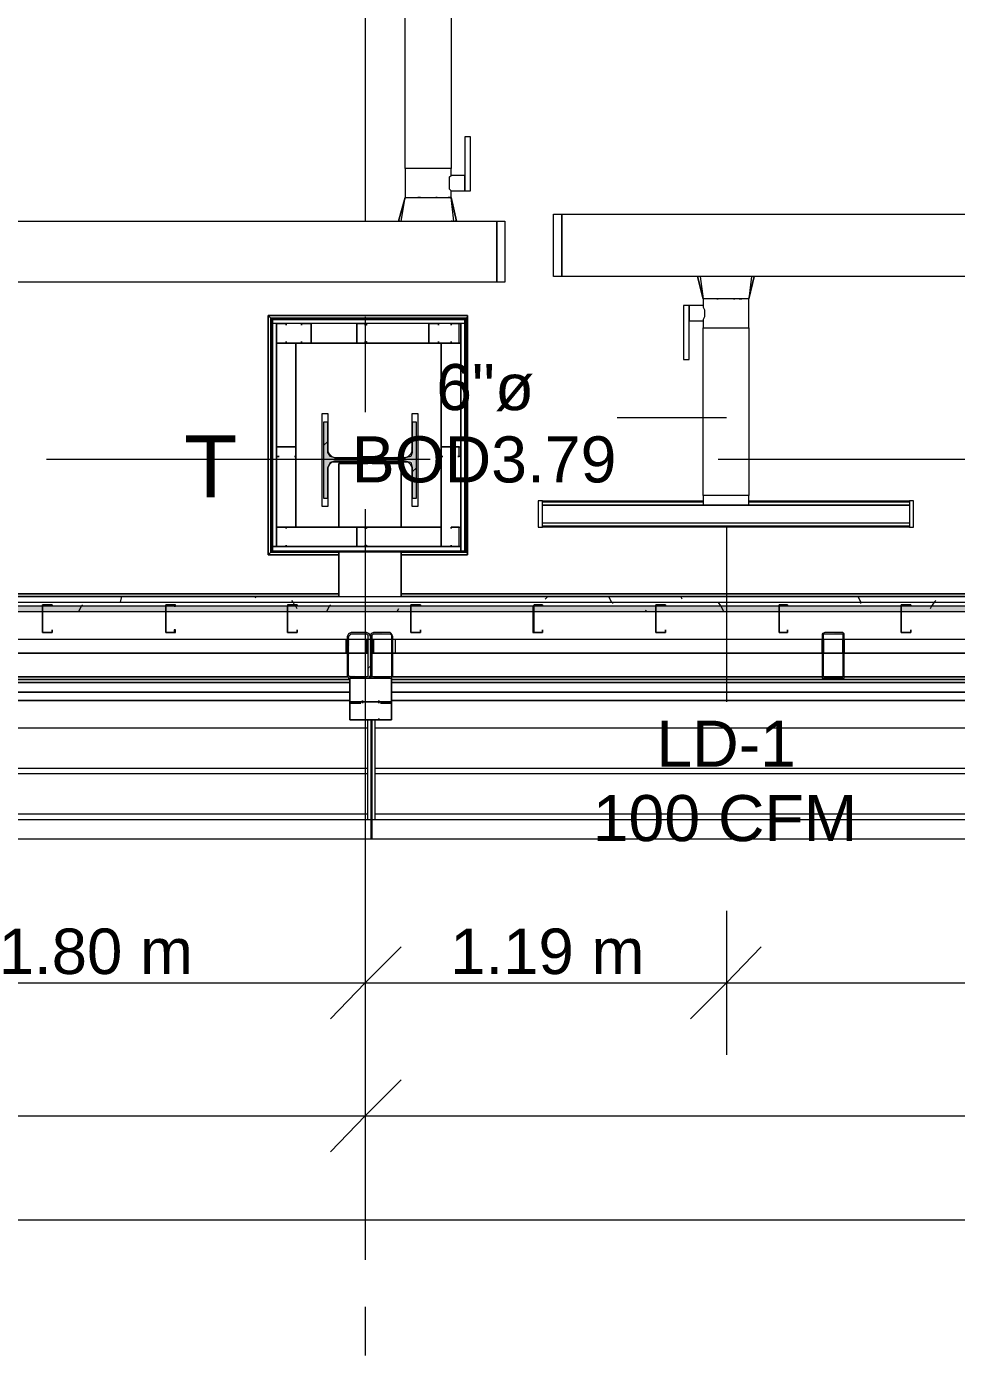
# Model space of a CAD drawing. Header units: metres. Extents: x 39 to 278, y -7 to 151.
# Drawn here: x 84.933 to 88.01, y 8.551 to 12.949 of the extents above; entities that cross this region are included whole.
import ezdxf

# ---------------------------------------------------------------- set-up
doc = ezdxf.new("R2010")
doc.units = ezdxf.units.M
doc.layers.add('HVAC - Ductos', color=5, linetype='Continuous', lineweight=50)
doc.layers.add('PDF_Geometry', color=7, linetype='Continuous', true_color=0xaaaaaa)
doc.layers.add('PDF_Solid Fills', color=7, linetype='Continuous', true_color=0xffffff)
doc.layers.add('PDF_Text', color=7, linetype='Continuous')
doc.styles.add('PDF Helvetica', font='')
doc.styles.get('PDF Helvetica').set_extended_font_data('Helvetica')

msp = doc.modelspace()

# ---------------------------------------------------------------- hatches: boundary and pattern name
at = {"layer": 'PDF_Solid Fills', "lineweight": 0, "transparency": 33554559}
for points in [[(86.2091, 11.6405), (86.2045, 11.5305), (86.1862, 11.526), (85.9525, 11.5214), (85.9525, 11.526), (85.9387, 11.526), (85.9387, 11.5351), (85.9341, 11.5397), (85.9295, 11.5397), (85.9295, 11.6405), (85.9158, 11.6405), (85.9158, 11.3885), (85.9295, 11.3885), (85.9295, 11.4939), (85.9387, 11.5122), (86.2045, 11.5122), (86.2091, 11.5077), (86.2091, 11.3885), (86.2229, 11.3885), (86.2229, 11.6405)], [(85.9983, 10.8018), (85.9983, 10.7926), (85.9989, 10.7926), (86.0671, 10.7972), (86.0716, 10.9386), (86.0716, 10.9393), (86.0671, 10.9439), (85.9983, 10.9439), (85.9937, 10.9347), (85.9937, 10.8018), (85.9983, 10.8064), (86.0029, 10.9393), (86.0625, 10.9393), (86.0625, 10.7972), (86.0029, 10.8018)]]:
    msp.add_hatch(color=256, dxfattribs=at).paths.add_polyline_path(points)
h = msp.add_hatch(color=256, dxfattribs=at)
h.paths.add_polyline_path([(46.8196, 11.0127), (46.8196, 11.031), (45.1878, 11.031), (45.1878, 11.0127)])
h.paths.add_polyline_path([(104.0706, 11.0127), (106.0827, 11.0127), (106.0827, 11.031), (104.0706, 11.031)])
h.paths.add_polyline_path([(104.0659, 11.0127), (104.0659, 11.031), (101.2289, 11.031), (101.2289, 11.0127)])
h.paths.add_polyline_path([(101.2243, 11.0127), (101.2243, 11.031), (99.1984, 11.031), (99.1984, 11.0127)])
h.paths.add_polyline_path([(99.1938, 11.0127), (99.1938, 11.031), (96.3568, 11.031), (96.3568, 11.0127)])
h.paths.add_polyline_path([(96.3522, 11.0127), (96.3522, 11.031), (94.3263, 11.031), (94.3263, 11.0127)])
h.paths.add_polyline_path([(94.3217, 11.0127), (94.3217, 11.031), (93.5151, 11.031), (93.5151, 11.0127)])
h.paths.add_polyline_path([(93.5105, 11.0127), (93.5105, 11.031), (91.4846, 11.031), (91.4846, 11.0127)])
h.paths.add_polyline_path([(91.4801, 11.0127), (91.4801, 11.031), (89.4542, 11.031), (89.4542, 11.0127)])
h.paths.add_polyline_path([(89.4496, 11.0127), (89.4496, 11.031), (88.6429, 11.031), (88.6429, 11.0127)])
h.paths.add_polyline_path([(88.6383, 11.0127), (88.6383, 11.031), (86.6125, 11.031), (86.6125, 11.0127)])
h.paths.add_polyline_path([(86.6079, 11.0127), (86.6079, 11.031), (84.582, 11.031), (84.582, 11.0127)])
h.paths.add_polyline_path([(84.5774, 11.0127), (84.5774, 11.031), (83.7708, 11.031), (83.7708, 11.0127)])
h.paths.add_polyline_path([(83.7662, 11.0127), (83.7662, 11.031), (81.7404, 11.031), (81.7404, 11.0127)])
h.paths.add_polyline_path([(81.7358, 11.0127), (81.7358, 11.031), (78.8986, 11.031), (78.8986, 11.0127)])
h.paths.add_polyline_path([(78.894, 11.0127), (78.894, 11.031), (76.8682, 11.031), (76.8682, 11.0127)])
h.paths.add_polyline_path([(76.8636, 11.0127), (76.8636, 11.031), (74.0265, 11.031), (74.0265, 11.0127)])
h.paths.add_polyline_path([(74.0219, 11.0127), (74.0219, 11.031), (71.9961, 11.031), (71.9961, 11.0127)])
h.paths.add_polyline_path([(71.9915, 11.0127), (71.9915, 11.031), (71.1848, 11.031), (71.1848, 11.0127)])
h.paths.add_polyline_path([(71.1802, 11.0127), (71.1802, 11.031), (69.1543, 11.031), (69.1543, 11.0127)])
h.paths.add_polyline_path([(69.1497, 11.0127), (69.1497, 11.031), (67.1239, 11.031), (67.1239, 11.0127)])
h.paths.add_polyline_path([(67.1193, 11.0127), (67.1193, 11.031), (66.3127, 11.031), (66.3127, 11.0127)])
h.paths.add_polyline_path([(66.3081, 11.0127), (66.3081, 11.031), (64.2822, 11.031), (64.2822, 11.0127)])
h.paths.add_polyline_path([(64.2776, 11.0127), (64.2776, 11.031), (62.2518, 11.031), (62.2518, 11.0127)])
h.paths.add_polyline_path([(62.2472, 11.0127), (62.2472, 11.031), (61.4405, 11.031), (61.4405, 11.0127)])
h.paths.add_polyline_path([(61.436, 11.0127), (61.436, 11.031), (59.4101, 11.031), (59.4101, 11.0127)])
h.paths.add_polyline_path([(59.4055, 11.0127), (59.4055, 11.031), (56.5684, 11.031), (56.5684, 11.0127)])
h.paths.add_polyline_path([(56.5638, 11.0127), (56.5638, 11.031), (54.5379, 11.031), (54.5379, 11.0127)])
h.paths.add_polyline_path([(54.5333, 11.0127), (54.5333, 11.031), (51.6963, 11.031), (51.6963, 11.0127)])
h.paths.add_polyline_path([(51.6917, 11.0127), (51.6917, 11.031), (49.6658, 11.031), (49.6658, 11.0127)])
h.paths.add_polyline_path([(49.6612, 11.0127), (49.6612, 11.031), (48.8546, 11.031), (48.8546, 11.0127)])
h.paths.add_polyline_path([(48.85, 11.0127), (48.85, 11.031), (46.8241, 11.031), (46.8241, 11.0127)])
h = msp.add_hatch(color=256, dxfattribs=at)
h.paths.add_polyline_path([(86.145, 10.9393), (86.1404, 10.9393), (86.1404, 10.7972), (86.145, 10.9387)])
h.paths.add_polyline_path([(86.0762, 10.9393), (86.1404, 10.9439), (86.0716, 10.9439), (86.0716, 10.7926), (86.0722, 10.7926), (86.1404, 10.7972), (86.0762, 10.7972)])
h = msp.add_hatch(color=256, dxfattribs=at)
h.paths.add_polyline_path([(87.5704, 10.9393), (87.5704, 10.9439), (87.5658, 10.9439)])
h.paths.add_polyline_path([(87.5704, 10.9347), (87.5658, 10.9347), (87.5658, 10.7926), (87.6391, 10.7926), (87.6391, 10.9347), (87.6346, 10.9347), (87.6346, 10.7972), (87.5704, 10.7972)])
h.paths.add_polyline_path([(87.6391, 10.9393), (87.6391, 10.9439), (87.5749, 10.9439)])

# ---------------------------------------------------------------- linework, layer by layer
at = {"layer": 'HVAC - Ductos', "lineweight": 0}
for points in [[(86.3375, 13.7947), (86.3375, 12.4793), (86.3329, 12.4793), (86.3283, 12.4793), (86.3145, 12.4793), (86.2962, 12.4793), (86.2779, 12.4793), (86.2596, 12.4793), (86.2412, 12.4793), (86.2229, 12.4793), (86.2045, 12.4793), (86.1953, 12.4793), (86.1862, 12.4793), (86.1862, 13.7947)], [(86.1725, 12.3051), (86.1862, 12.3831), (86.1908, 12.3831), (86.1953, 12.3831), (86.2045, 12.3831), (86.2229, 12.3831), (86.2412, 12.3831), (86.2596, 12.3831), (86.2779, 12.3831), (86.2962, 12.3831), (86.3145, 12.3831), (86.3283, 12.3831), (86.3329, 12.3831), (86.3375, 12.3831), (86.3375, 12.406), (86.3833, 12.406), (86.4016, 12.406), (86.4016, 12.5847), (86.3833, 12.5847), (86.3833, 12.406), (86.3833, 12.4106), (86.3833, 12.4151), (86.3833, 12.4197), (86.3833, 12.4243), (86.3833, 12.4335), (86.3833, 12.4381), (86.3833, 12.4426), (86.3833, 12.4518), (86.3833, 12.4564), (86.3375, 12.4564), (86.3375, 12.4793), (86.3329, 12.4793), (86.3283, 12.4793), (86.3145, 12.4793), (86.2962, 12.4793), (86.2779, 12.4793), (86.2596, 12.4793), (86.2412, 12.4793), (86.2229, 12.4793), (86.2045, 12.4793), (86.1953, 12.4793), (86.1862, 12.4793), (86.1862, 12.3831), (86.1908, 12.3831)], [(86.3375, 12.406), (86.3329, 12.4106), (86.3329, 12.4197), (86.3329, 12.4289), (86.3329, 12.4381), (86.3329, 12.4426), (86.3329, 12.4518), (86.3375, 12.4564)], [(86.1633, 12.3051), (86.1862, 12.3831), (86.1633, 12.3051)], [(86.2045, 12.3831), (86.2091, 12.3831)], [(86.2596, 12.3831), (86.2641, 12.3831)], [(86.2779, 12.3051), (86.2825, 12.3051), (86.2962, 12.3051), (86.3054, 12.3051), (86.31, 12.3051), (86.3145, 12.3051), (86.3329, 12.3051), (86.3466, 12.3051), (86.3375, 12.3831), (86.3329, 12.3831), (86.3283, 12.3831)], [(86.31, 12.3831), (86.3145, 12.3831)], [(86.1679, 12.3051), (86.1633, 12.3051), (86.1679, 12.3051), (86.1725, 12.3051), (86.1771, 12.3051), (86.1862, 12.3051)], [(86.1908, 12.3051), (86.2045, 12.3051), (86.2091, 12.3051)], [(86.2137, 12.3051), (86.2183, 12.3051), (86.2275, 12.3051), (86.2412, 12.3051), (86.2458, 12.3051), (86.2504, 12.3051), (86.2733, 12.3051)], [(86.3421, 12.3051), (86.3375, 12.3051)], [(87.3321, 12.1219), (87.3229, 12.0485), (87.3183, 12.0485), (87.3137, 12.0485), (87.2999, 12.0485), (87.2862, 12.0485), (87.2679, 12.0485), (87.2496, 12.0485), (87.2267, 12.0485), (87.2083, 12.0485), (87.1945, 12.0485), (87.1808, 12.0485), (87.1762, 12.0485), (87.1717, 12.0485), (87.1717, 12.0256), (87.1258, 12.0256), (87.1075, 12.0256), (87.1075, 11.8469), (87.1258, 11.8469), (87.1258, 12.0256), (87.1258, 12.021), (87.1258, 12.0164), (87.1258, 12.0118), (87.1258, 12.0073), (87.1258, 11.9981), (87.1258, 11.9935), (87.1258, 11.9889), (87.1258, 11.9797), (87.1258, 11.9751), (87.1717, 11.9751), (87.1717, 11.9523), (87.1808, 11.9523), (87.1945, 11.9523), (87.2083, 11.9523), (87.2267, 11.9523), (87.2496, 11.9523), (87.2679, 11.9523), (87.2862, 11.9523), (87.2999, 11.9523), (87.3137, 11.9523), (87.3229, 11.9523), (87.3229, 11.3977), (87.3183, 11.3977), (87.3137, 11.3977), (87.2999, 11.3977), (87.2862, 11.3977), (87.2679, 11.3977), (87.2496, 11.3977), (87.2267, 11.3977), (87.2083, 11.3977), (87.1945, 11.3977), (87.1808, 11.3977), (87.1762, 11.3977), (87.1717, 11.3977), (87.1717, 11.3655), (87.1762, 11.3655), (87.1808, 11.3655), (87.1945, 11.3655), (87.2083, 11.3655), (87.2267, 11.3655), (87.2496, 11.3655), (87.2679, 11.3655), (87.2862, 11.3655), (87.2999, 11.3655), (87.3137, 11.3655), (87.3183, 11.3655), (87.3229, 11.3655), (87.3229, 11.3977), (87.3137, 11.3977), (87.2999, 11.3977), (87.2862, 11.3977), (87.2679, 11.3977), (87.2496, 11.3977), (87.2267, 11.3977), (87.2083, 11.3977), (87.1945, 11.3977), (87.1808, 11.3977), (87.1717, 11.3977), (87.1717, 11.9523), (87.1808, 11.9523), (87.1945, 11.9523), (87.2083, 11.9523), (87.2267, 11.9523), (87.2496, 11.9523), (87.2679, 11.9523), (87.2862, 11.9523), (87.2999, 11.9523), (87.3137, 11.9523), (87.3229, 11.9523), (87.3229, 12.0485)], [(87.1717, 12.1219), (87.1625, 12.1219), (87.1579, 12.1219), (87.1533, 12.1219), (87.1717, 12.0485), (87.1533, 12.1219)], [(87.1533, 12.1219), (87.1533, 12.1219)], [(87.1625, 12.1219), (87.1717, 12.0485)], [(87.1945, 12.1219), (87.1762, 12.1219)], [(87.3183, 12.1219), (87.2999, 12.1219), (87.2954, 12.1219), (87.2908, 12.1219), (87.2817, 12.1219), (87.2679, 12.1219), (87.2633, 12.1219), (87.2587, 12.1219), (87.2358, 12.1219), (87.2312, 12.1219), (87.2267, 12.1219), (87.2129, 12.1219), (87.2037, 12.1219), (87.1991, 12.1219)], [(87.3412, 12.1219), (87.3367, 12.1219), (87.3321, 12.1219), (87.3229, 12.1219)], [(87.3412, 12.1219), (87.3229, 12.0485), (87.3412, 12.1219)], [(87.3412, 12.1219), (87.3412, 12.1219)], [(87.1717, 12.0256), (87.1717, 12.021), (87.1762, 12.0118), (87.1762, 12.0027), (87.1762, 11.9935), (87.1762, 11.9889), (87.1717, 11.9797), (87.1717, 11.9751)], [(87.1762, 12.0485), (87.1762, 12.0485)], [(87.1762, 12.0485), (87.1762, 12.0485)], [(87.2496, 11.6543), (86.8875, 11.6543)], [(87.3229, 11.3977), (87.3229, 11.3977)], [(86.6399, 11.3472), (86.6399, 11.3564), (86.6399, 11.3747), (86.6399, 11.3793), (87.1717, 11.3793)], [(87.1717, 11.3747), (86.6399, 11.3747)], [(86.6399, 11.3518), (86.6399, 11.3564), (86.6399, 11.361)], [(87.3229, 11.3793), (87.8545, 11.3793), (87.8545, 11.3747), (87.8545, 11.3564), (87.8545, 11.3472)], [(87.8545, 11.3747), (87.3229, 11.3747)], [(87.8545, 11.361), (87.8545, 11.3564), (87.8545, 11.3518)], [(87.8545, 11.3243), (87.8545, 11.3151), (87.8545, 11.2968), (87.8545, 11.2923), (86.6399, 11.2923), (86.6399, 11.2968), (86.6399, 11.3151), (86.6399, 11.3243)], [(86.6399, 11.3105), (86.6399, 11.3151), (86.6399, 11.3197)], [(87.8545, 11.3197), (87.8545, 11.3151), (87.8545, 11.3105)], [(86.6399, 11.2968), (87.8545, 11.2968)], [(87.2496, 11.2923), (87.2496, 10.7147)]]:
    msp.add_lwpolyline(points, dxfattribs=at)
for points in [[(86.2366, 12.3831), (86.2321, 12.3831), (86.2275, 12.3831), (86.2321, 12.3831)], [(86.2916, 12.3831), (86.2871, 12.3831)], [(86.3512, 12.3051), (86.3558, 12.3051), (86.3375, 12.3831), (86.3558, 12.3051)], [(86.6766, 12.1219), (86.6766, 12.3281), (86.7042, 12.3281), (86.7042, 12.1219)], [(88.7483, 12.1219), (86.7042, 12.1219), (86.7042, 12.3281), (88.7483, 12.3281)], [(86.4887, 12.1035), (82.8174, 12.1035), (82.8174, 12.3051), (86.4887, 12.3051)], [(86.5162, 12.3051), (86.5162, 12.1035), (86.4887, 12.1035), (86.4887, 12.3051)], [(87.2175, 12.0485), (87.2221, 12.0485)], [(87.2725, 12.0485), (87.2771, 12.0485)], [(87.2908, 12.0485), (87.2999, 12.0485)], [(86.6262, 11.2923), (86.6399, 11.2923), (86.6399, 11.3793), (86.6262, 11.3793)], [(86.6399, 11.3655), (87.8545, 11.3655), (86.6399, 11.3655), (87.8545, 11.3655), (87.8545, 11.306), (86.6399, 11.306)], [(87.8683, 11.2923), (87.8683, 11.3793), (87.8545, 11.3793), (87.8545, 11.2923)]]:
    msp.add_lwpolyline(points, close=True, dxfattribs=at)
at = {"layer": 'HVAC - Ductos', "color": 252, "lineweight": 0, "true_color": 0x939598}
for points in [[(86.0533, 10.0227), (86.0533, 9.7843), (86.0533, 9.5459)], [(87.2496, 10.0227), (87.2496, 9.7843), (87.2496, 9.5459)], [(86.1725, 9.9035), (86.0533, 9.7843), (85.9387, 9.6651)], [(87.3641, 9.9035), (87.2496, 9.7843), (87.1304, 9.6651)], [(46.0312, 9.7843), (47.4933, 9.7843), (49.7804, 9.7843), (51.9025, 9.7843), (54.3042, 9.7843), (55.4684, 9.7843), (56.6875, 9.7843), (58.6217, 9.7843), (61.1747, 9.7843), (63.3747, 9.7843), (64.6672, 9.7843), (66.1614, 9.7843), (68.1689, 9.7843), (70.4377, 9.7843), (72.5553, 9.7843), (75.3557, 9.7843), (77.8216, 9.7843), (80.3058, 9.7843), (82.3866, 9.7843), (84.2612, 9.7843), (86.0533, 9.7843), (87.2496, 9.7843), (89.5413, 9.7843)], [(86.0533, 9.5826), (86.0533, 9.3443), (86.0533, 9.1059)], [(86.1725, 9.4635), (86.0533, 9.3443), (85.9387, 9.2251)], [(46.0312, 9.3443), (55.4684, 9.3443), (64.6672, 9.3443), (73.8707, 9.3443), (86.0533, 9.3443), (95.2704, 9.3443), (104.7077, 9.3443)], [(46.0312, 9.0005), (104.7077, 9.0005)]]:
    msp.add_lwpolyline(points, dxfattribs=at)
at = {"layer": 'PDF_Geometry', "lineweight": 0}
for points in [[(86.0533, 13.5747), (86.0533, 12.3051)], [(85.7462, 11.9797), (85.7462, 11.2143), (85.7462, 11.9797)], [(85.7462, 11.9797), (85.7462, 11.9797)], [(86.3833, 11.9797), (85.7462, 11.9797), (86.3833, 11.9797)], [(86.0533, 11.9889), (86.0533, 11.6727)], [(86.3925, 11.2005), (86.3925, 11.2051), (86.3879, 11.2097), (86.3833, 11.2097), (86.3833, 11.9797)], [(86.3925, 11.2005), (86.3925, 11.2051), (86.3879, 11.2097), (86.3833, 11.2097), (86.3833, 11.9797)], [(86.3833, 11.9797), (86.3833, 11.9797)], [(86.3833, 11.2097), (86.3833, 11.9797), (86.3833, 11.2097)], [(86.3925, 11.2005), (86.3925, 11.9935)], [(86.3925, 11.2005), (86.3925, 11.9935)], [(85.7921, 11.9614), (85.7921, 11.9614)], [(85.8425, 11.9614), (85.8425, 11.9614)], [(86.2962, 11.9614), (86.2962, 11.9614)], [(86.3375, 11.9614), (86.3375, 11.9614)], [(85.7921, 11.9064), (85.7921, 11.9064)], [(85.8425, 11.9064), (85.8425, 11.9064)], [(86.0258, 11.9018), (86.0258, 11.9018)], [(86.0258, 11.9018), (86.0258, 11.9018)], [(86.2641, 11.9018), (86.2641, 11.9018)], [(86.2641, 11.9018), (86.2641, 11.9018)], [(86.2962, 11.9064), (86.2962, 11.9064)], [(86.3375, 11.9064), (86.3375, 11.9064)], [(86.3649, 11.9018), (86.3649, 11.9018)], [(85.9158, 11.5627), (85.9295, 11.5764)], [(85.7691, 11.526), (85.7691, 11.526)], [(85.8195, 11.526), (85.8195, 11.526)], [(85.8241, 11.5581), (85.8241, 11.5581)], [(85.8241, 11.5581), (85.8241, 11.5581)], [(86.3054, 11.5581), (86.3054, 11.5581)], [(86.3054, 11.5581), (86.3054, 11.5581)], [(86.31, 11.526), (86.31, 11.526)], [(86.3604, 11.526), (86.3604, 11.526)], [(86.3649, 11.5581), (86.3649, 11.5581)], [(86.2687, 11.5168), (84.9991, 11.5168)], [(86.0899, 11.5031), (86.0854, 11.5031), (86.0808, 11.5031), (86.0762, 11.5031), (86.0808, 11.5031), (86.0854, 11.5031), (86.0899, 11.5031), (86.1725, 11.5031), (85.9662, 11.5031), (86.0487, 11.5031), (86.0533, 11.5031), (86.0579, 11.5031), (86.0625, 11.5031), (86.0579, 11.5031), (86.0533, 11.5031), (86.0487, 11.5031)], [(86.1725, 11.2923), (86.1725, 11.5031), (86.1725, 11.2923)], [(86.2091, 11.4755), (86.2229, 11.4893)], [(88.4917, 11.5168), (87.2221, 11.5168)], [(86.0533, 11.3518), (86.0533, 10.4581)], [(85.7921, 11.2877), (85.7921, 11.2877)], [(86.0258, 11.2923), (86.0258, 11.2923)], [(86.0258, 11.2923), (86.0258, 11.2923)], [(86.3375, 11.2877), (86.3375, 11.2877)], [(86.3649, 11.2923), (86.3649, 11.2923)], [(85.7462, 11.2143), (85.7462, 11.2143)], [(85.7921, 11.2327), (85.7921, 11.2327)], [(86.3375, 11.2327), (86.3375, 11.2327)], [(85.7416, 11.2097), (85.9662, 11.2097)], [(85.7416, 11.2097), (85.9662, 11.2097)], [(85.7416, 11.2097), (85.9662, 11.2097)], [(85.7416, 11.2097), (85.9662, 11.2097)], [(45.1878, 11.0631), (106.0827, 11.0631)], [(45.1878, 11.0447), (106.0827, 11.0447)], [(73.9715, 11.0631), (85.9662, 11.0631)], [(85.9662, 11.0631), (73.9715, 11.0631)], [(73.9715, 11.0631), (85.9662, 11.0631)], [(73.9715, 11.0631), (85.9662, 11.0631)], [(73.9715, 11.0631), (85.9662, 11.0631)], [(85.9662, 11.0631), (73.9715, 11.0631)], [(73.9715, 11.0631), (85.9662, 11.0631)], [(85.9662, 11.0631), (73.9715, 11.0631)], [(86.1725, 11.0631), (95.1696, 11.0631)], [(95.1696, 11.0631), (86.1725, 11.0631)], [(86.1725, 11.0631), (95.1696, 11.0631)], [(86.1725, 11.0631), (95.1696, 11.0631)], [(86.1725, 11.0631), (95.1696, 11.0631)], [(95.1696, 11.0631), (86.1725, 11.0631)], [(86.1725, 11.0631), (95.1696, 11.0631)], [(95.1696, 11.0631), (86.1725, 11.0631)], [(86.6079, 11.031), (86.2045, 11.031), (85.7966, 11.031), (85.3933, 11.031), (84.9854, 11.031), (84.582, 11.031), (84.1741, 11.031), (83.7708, 11.031)], [(86.6079, 11.0127), (86.2045, 11.0127), (85.7966, 11.0127), (85.3933, 11.0127), (84.9854, 11.0127), (84.582, 11.0127), (84.1741, 11.0127), (83.7708, 11.0127)], [(88.6383, 11.031), (88.235, 11.031), (87.8271, 11.031), (87.4237, 11.031), (87.0158, 11.031), (86.6125, 11.031)], [(88.6383, 11.0127), (88.235, 11.0127), (87.8271, 11.0127), (87.4237, 11.0127), (87.0158, 11.0127), (86.6125, 11.0127)], [(106.0827, 10.921), (45.1878, 10.921)], [(85.9891, 10.921), (85.9891, 10.8751)], [(85.9937, 10.921), (85.9937, 10.8751)], [(86.0579, 10.8751), (86.0579, 10.921)], [(86.0625, 10.8751), (86.0625, 10.921)], [(86.0762, 10.921), (86.0762, 10.8751)], [(86.0808, 10.921), (86.0808, 10.8751)], [(86.1404, 10.9027), (86.145, 10.9073)], [(86.145, 10.8751), (86.145, 10.921)], [(86.1542, 10.8751), (86.1542, 10.921)], [(87.5658, 10.8751), (87.5658, 10.921)], [(87.5704, 10.921), (87.5704, 10.8751)], [(87.6346, 10.8751), (87.6346, 10.921)], [(87.6391, 10.921), (87.6391, 10.8751)], [(87.6346, 10.8889), (87.6391, 10.8935)], [(86.0625, 10.8247), (86.0716, 10.8339), (86.0762, 10.8385)], [(87.5658, 10.8201), (87.5704, 10.8247)], [(86.0625, 10.6551), (86.0579, 10.6551), (86.0671, 10.6551), (86.0579, 10.6551), (86.0625, 10.6551), (86.0441, 10.6551), (86.0395, 10.6551), (86.0441, 10.6551), (86.0991, 10.6551), (86.1037, 10.6551), (86.0991, 10.6551), (86.0991, 10.6597), (86.0991, 10.6551), (86.1037, 10.6551), (86.0991, 10.6551), (86.0441, 10.6551), (86.0395, 10.6551), (86.0441, 10.6551), (86.0029, 10.6551), (86.0029, 10.6597), (86.0029, 10.7101), (86.0029, 10.7147), (86.0029, 10.7193), (86.0029, 10.7881), (86.0029, 10.7926), (86.0029, 10.7881), (86.0029, 10.7193), (86.0029, 10.7147), (86.0029, 10.7101), (86.0029, 10.6597), (86.0029, 10.6551), (86.0441, 10.6551), (86.0991, 10.6551), (86.0899, 10.6551), (86.0991, 10.6551), (86.0854, 10.6551), (86.0762, 10.6551), (86.0716, 10.6551)], [(86.0258, 10.7926), (86.035, 10.7972)], [(86.0625, 10.7926), (86.0762, 10.7926), (86.0625, 10.7926)], [(86.0625, 10.7926), (86.0762, 10.7926), (86.0625, 10.7926)], [(86.0029, 10.7147), (86.0029, 10.7147)], [(86.0029, 10.7147), (86.0029, 10.7147)], [(86.0029, 10.7101), (86.0029, 10.7101)], [(86.0029, 10.7101), (86.0029, 10.7101)], [(86.0441, 10.7101), (86.0441, 10.7147), (86.0441, 10.7193)], [(86.0441, 10.7101), (86.0441, 10.7147), (86.0441, 10.7193)], [(86.0441, 10.7193), (86.0441, 10.7147), (86.0441, 10.7101)], [(86.0441, 10.7193), (86.0441, 10.7147), (86.0441, 10.7101)], [(86.0991, 10.7101), (86.0991, 10.7147), (86.0991, 10.7193)], [(86.0991, 10.7101), (86.0991, 10.7147), (86.0991, 10.7193)], [(86.0991, 10.7101), (86.0991, 10.7147), (86.0991, 10.7193)], [(86.0991, 10.7101), (86.0991, 10.7147), (86.0991, 10.7193)], [(86.1404, 10.7147), (86.1404, 10.7147)], [(86.1404, 10.7147), (86.1404, 10.7147)], [(86.1404, 10.7101), (86.1404, 10.7101)], [(86.1404, 10.7101), (86.1404, 10.7101)], [(87.5658, 10.7193), (87.6391, 10.7193)], [(83.0237, 10.3251), (83.0191, 10.3251), (83.0191, 10.3068), (83.0191, 10.2931), (83.0191, 10.2793), (83.0191, 10.2701), (83.0191, 10.2609), (86.0762, 10.2609), (86.0762, 10.2701), (86.0762, 10.2793), (86.0762, 10.2931), (86.0762, 10.3068), (86.0762, 10.3251), (86.0762, 10.6551), (86.0716, 10.6551), (86.0716, 10.3251), (86.0716, 10.3068), (86.0716, 10.2931), (86.0716, 10.2793), (86.0716, 10.2701), (86.0716, 10.2609), (89.1425, 10.2609)], [(83.0328, 10.6551), (83.0328, 10.3251), (86.0625, 10.3251), (86.0625, 10.6551), (86.0441, 10.6551), (86.0991, 10.6551), (86.0899, 10.6551), (86.0991, 10.6551), (86.0854, 10.6551), (86.0854, 10.3251), (89.1287, 10.3251)], [(86.0441, 10.6551), (86.0441, 10.6551)], [(86.0441, 10.6551), (86.0441, 10.6551)], [(86.0533, 10.6551), (86.0441, 10.6551), (86.0533, 10.6551)], [(86.0441, 10.6551), (86.0441, 10.6551)], [(86.0441, 10.6551), (86.0441, 10.6551)], [(86.0533, 10.6551), (86.0441, 10.6551), (86.0533, 10.6551)], [(86.0762, 10.6551), (86.0854, 10.6551)], [(86.0625, 10.6277), (83.0328, 10.6277)], [(89.1287, 10.6277), (86.0854, 10.6277)], [(83.0328, 10.4947), (86.0625, 10.4947)], [(86.0625, 10.4764), (83.0328, 10.4764)], [(86.0854, 10.4947), (89.1287, 10.4947)], [(89.1287, 10.4764), (86.0854, 10.4764)], [(86.0533, 10.4581), (86.0533, 9.9814)], [(83.0328, 10.3435), (86.0625, 10.3435)], [(86.0854, 10.3435), (89.1287, 10.3435)], [(67.7381, 10.3251), (70.8089, 10.3251), (70.8044, 10.3251), (73.8753, 10.3251), (73.8707, 10.3251), (76.9232, 10.3251), (76.9186, 10.3251), (79.9758, 10.3251), (79.9712, 10.3251), (83.0237, 10.3251), (83.0191, 10.3251), (86.0762, 10.3251), (86.0716, 10.3251), (89.1425, 10.3251)], [(86.0762, 10.3251), (86.0716, 10.3251)], [(86.0625, 10.2609), (86.0716, 10.2609)], [(86.0625, 10.2609), (86.0625, 10.2609)], [(86.0716, 10.2609), (86.0716, 10.2609)], [(86.0762, 10.2609), (86.0854, 10.2609)], [(86.0762, 10.2609), (86.0762, 10.2609)], [(86.0854, 10.2609), (86.0854, 10.2609)]]:
    msp.add_lwpolyline(points, dxfattribs=at)
for points in [[(86.3833, 11.9843), (85.7462, 11.9843), (85.7416, 11.9843), (85.7371, 11.9889), (85.7325, 11.9935), (85.7325, 11.2005), (85.7325, 11.9935), (85.7325, 11.2005), (85.7371, 11.2051), (85.7416, 11.2097), (85.7462, 11.2097), (85.9662, 11.2097), (85.7462, 11.2097), (85.7416, 11.2097), (85.7371, 11.2051), (85.7325, 11.2005), (85.9662, 11.2005), (85.7325, 11.2005), (85.7325, 11.9935), (86.3925, 11.9935), (85.7325, 11.9935), (85.7371, 11.9889), (85.7416, 11.9843), (85.7462, 11.9843), (85.7416, 11.9843), (85.7371, 11.9889), (85.7325, 11.9935), (86.3925, 11.9935), (86.3925, 11.9889), (86.3879, 11.9843)], [(86.3695, 11.2281), (85.7462, 11.2281), (85.7462, 11.2143), (86.3833, 11.2143), (86.3833, 11.2097), (86.3879, 11.2097), (86.3925, 11.2051), (86.3925, 11.2005), (86.3925, 11.2051), (86.3879, 11.2097), (86.3833, 11.2097), (86.3833, 11.9843), (86.3879, 11.9843), (86.3925, 11.9889), (86.3925, 11.9935), (86.3925, 11.2005), (86.1725, 11.2005), (86.3925, 11.2005), (86.1725, 11.2005), (86.3925, 11.2005), (86.3925, 11.9935), (86.3925, 11.9889), (86.3879, 11.9843), (86.3833, 11.9843), (85.7416, 11.9843), (86.3879, 11.9843), (86.3879, 11.2097), (86.1725, 11.2097), (86.3833, 11.2097), (86.3054, 11.2097), (85.7462, 11.2097), (85.7416, 11.2097), (85.7371, 11.2051), (85.7325, 11.2005), (85.7371, 11.2051), (85.7416, 11.2097), (85.7462, 11.2097), (85.9662, 11.2097), (85.7462, 11.2097), (85.7462, 11.9797), (86.3833, 11.9797), (86.3833, 11.966), (85.7462, 11.966), (85.7462, 11.9797), (86.3833, 11.9797), (86.3833, 11.9018), (86.3833, 11.2097), (86.1725, 11.2097), (86.3833, 11.2097), (86.1725, 11.2097), (86.3833, 11.2097), (86.1725, 11.2097), (86.3879, 11.2097), (86.3879, 11.9843), (85.7416, 11.9843), (86.3833, 11.9843), (86.3833, 11.2097), (85.7462, 11.2097), (85.7462, 11.2143), (86.3695, 11.2143)], [(85.7462, 11.2097), (85.7462, 11.9843), (85.7416, 11.9843), (85.7371, 11.9889), (85.7325, 11.9935), (86.3925, 11.9935), (86.3925, 11.9889), (86.3879, 11.9843), (86.3833, 11.9843), (86.3833, 11.2097), (86.3833, 11.9843), (85.7462, 11.9843), (85.7462, 11.2097), (85.7462, 11.2923), (85.7462, 11.9018), (85.7462, 11.9797)], [(85.7416, 11.2097), (85.7416, 11.9843)], [(85.7416, 11.2097), (85.7416, 11.9843)], [(86.3833, 11.9797), (85.7462, 11.9797)], [(85.76, 11.966), (85.7462, 11.966), (85.7462, 11.2281), (85.76, 11.2281)], [(85.7645, 11.9018), (85.76, 11.9018), (85.76, 11.9614), (85.76, 11.966), (85.7645, 11.966), (85.7921, 11.966), (85.7921, 11.9614), (85.7921, 11.966), (85.7645, 11.966), (85.76, 11.966), (85.76, 11.9614), (85.76, 11.9018), (85.7645, 11.9018), (85.7921, 11.9018)], [(86.3695, 11.9018), (86.3054, 11.9018), (86.3054, 11.2923), (86.3054, 11.9018), (86.3695, 11.9018), (86.3695, 11.966), (85.76, 11.966), (85.76, 11.9018), (85.8241, 11.9018), (86.3054, 11.9018), (85.8241, 11.9018), (85.8241, 11.2923), (85.76, 11.2923), (85.8241, 11.2923), (85.8241, 11.9018), (85.76, 11.9018), (85.76, 11.2923), (85.76, 11.2281), (86.3054, 11.2281), (86.3695, 11.2281)], [(85.87, 11.9018), (85.8746, 11.9018), (85.8746, 11.9614), (85.8746, 11.966), (85.87, 11.966), (85.8425, 11.966), (85.8425, 11.9614), (85.8425, 11.966), (85.87, 11.966), (85.8746, 11.966), (85.8746, 11.9614), (85.8746, 11.9018), (85.87, 11.9018), (85.8425, 11.9018)], [(86.0258, 11.9018), (86.0258, 11.9614), (86.0258, 11.966), (86.0579, 11.966), (86.0579, 11.9614), (86.0533, 11.9614), (86.0533, 11.966), (86.0258, 11.966), (86.0258, 11.9614), (86.0258, 11.9018), (86.0533, 11.9018), (86.0533, 11.9064), (86.0579, 11.9064), (86.0579, 11.9018)], [(86.2641, 11.9018), (86.2641, 11.9614), (86.2641, 11.966), (86.2962, 11.966), (86.2962, 11.9614), (86.2962, 11.966), (86.2641, 11.966), (86.2641, 11.9614), (86.2641, 11.9018), (86.2962, 11.9018)], [(86.3375, 11.9614), (86.3375, 11.966)], [(86.3649, 11.966), (86.3695, 11.966), (86.3695, 11.9614), (86.3695, 11.9018), (86.3649, 11.9018), (86.3375, 11.9018), (86.3375, 11.9064), (86.3375, 11.9018), (86.3649, 11.9018), (86.3649, 11.9614), (86.3649, 11.966), (86.3375, 11.966)], [(86.3695, 11.2143), (86.3833, 11.2143), (86.3833, 11.966), (86.3695, 11.966)], [(85.7921, 11.9064), (85.7921, 11.9018)], [(85.8425, 11.9064), (85.8425, 11.9018)], [(86.2962, 11.9064), (86.2962, 11.9018)], [(86.2091, 11.361), (86.2091, 11.4893), (86.2045, 11.4985), (86.1953, 11.5077), (86.1862, 11.5077), (85.9525, 11.5077), (85.9433, 11.5077), (85.9341, 11.4985), (85.9295, 11.4893), (85.9295, 11.361), (85.9112, 11.361), (85.9112, 11.6681), (85.9295, 11.6681), (85.9295, 11.5443), (85.9341, 11.5351), (85.9433, 11.526), (85.9525, 11.5214), (86.1862, 11.5214), (86.1953, 11.526), (86.2045, 11.5351), (86.2091, 11.5443), (86.2091, 11.6681), (86.2275, 11.6681), (86.2275, 11.361)], [(86.2091, 11.3885), (86.2229, 11.3885), (86.2229, 11.6405), (86.2091, 11.6405), (86.2091, 11.5397), (86.2045, 11.526), (86.1862, 11.5214), (85.9525, 11.5214), (85.9387, 11.526), (85.9295, 11.5397), (85.9295, 11.6405), (85.9158, 11.6405), (85.9158, 11.3885), (85.9295, 11.3885), (85.9295, 11.4893), (85.9387, 11.5077), (85.9525, 11.5122), (86.1862, 11.5122), (86.2045, 11.5077), (86.2091, 11.4893)], [(85.76, 11.5581), (85.7645, 11.5581), (85.8241, 11.5581), (85.8241, 11.526), (85.8195, 11.526), (85.8241, 11.526), (85.8241, 11.5581), (85.7645, 11.5581), (85.76, 11.5581), (85.76, 11.526)], [(85.7691, 11.526), (85.76, 11.526)], [(86.3054, 11.5581), (86.3649, 11.5581), (86.3695, 11.5581), (86.3695, 11.526), (86.3604, 11.526), (86.3649, 11.526), (86.3649, 11.5581), (86.3054, 11.5581), (86.3054, 11.526)], [(86.31, 11.526), (86.3054, 11.526)], [(85.9662, 11.2923), (85.9662, 11.5031)], [(85.7645, 11.2281), (85.76, 11.2281), (85.76, 11.2327), (85.76, 11.2923), (85.7645, 11.2923), (85.7921, 11.2923), (85.7921, 11.2877), (85.7921, 11.2923), (85.7645, 11.2923), (85.76, 11.2923), (85.76, 11.2327), (85.76, 11.2281), (85.7645, 11.2281), (85.7921, 11.2281)], [(86.3054, 11.2281), (86.3054, 11.2923), (85.8241, 11.2923), (86.3054, 11.2923)], [(86.0258, 11.2281), (86.0258, 11.2327), (86.0258, 11.2923), (86.0579, 11.2923), (86.0579, 11.2877), (86.0533, 11.2877), (86.0533, 11.2923), (86.0258, 11.2923), (86.0258, 11.2327), (86.0258, 11.2281), (86.0533, 11.2281), (86.0533, 11.2327), (86.0579, 11.2327), (86.0579, 11.2281)], [(86.3375, 11.2877), (86.3375, 11.2923)], [(86.3649, 11.2923), (86.3695, 11.2923), (86.3695, 11.2327), (86.3695, 11.2281), (86.3649, 11.2281), (86.3375, 11.2281), (86.3375, 11.2327), (86.3375, 11.2281), (86.3649, 11.2281), (86.3649, 11.2327), (86.3649, 11.2923), (86.3375, 11.2923)], [(85.7921, 11.2327), (85.7921, 11.2281)], [(85.9662, 11.2005), (85.7325, 11.2005)], [(85.9662, 11.0631), (85.9662, 11.2097)], [(86.1725, 11.0631), (86.1725, 11.2097)], [(73.9715, 11.0722), (85.9662, 11.0722)], [(73.9715, 11.0722), (85.9662, 11.0722)], [(73.9715, 11.0631), (85.9662, 11.0631)], [(86.1725, 11.0722), (95.1696, 11.0722)], [(86.1725, 11.0722), (95.1696, 11.0722)], [(86.1725, 11.0631), (95.1696, 11.0631)], [(85.0175, 11.0355), (84.9899, 11.0355), (84.9854, 11.0355), (84.9854, 11.031), (84.9854, 10.9439), (84.9899, 10.9439), (85.0175, 10.9439), (85.0175, 10.9531), (85.0175, 10.9439), (84.9899, 10.9439), (84.9854, 10.9439), (84.9854, 11.031), (84.9854, 11.0355), (84.9899, 11.0355), (85.0175, 11.0355), (85.0175, 11.031)], [(85.4254, 11.0355), (85.3933, 11.0355), (85.3933, 11.031), (85.3933, 10.9439), (85.4254, 10.9439), (85.4254, 10.9531), (85.4208, 10.9531), (85.4208, 10.9439), (85.3933, 10.9439), (85.3933, 11.031), (85.3933, 11.0355), (85.4208, 11.0355), (85.4208, 11.031), (85.4254, 11.031)], [(85.8287, 11.0355), (85.8012, 11.0355), (85.7966, 11.0355), (85.7966, 11.031), (85.7966, 10.9439), (85.8012, 10.9439), (85.8287, 10.9439), (85.8287, 10.9531), (85.8287, 10.9439), (85.8012, 10.9439), (85.7966, 10.9439), (85.7966, 11.031), (85.8012, 11.0355), (85.8287, 11.0355), (85.8287, 11.031)], [(86.2366, 11.0355), (86.2045, 11.0355), (86.2045, 11.031), (86.2045, 10.9439), (86.2366, 10.9439), (86.2366, 10.9531), (86.2366, 10.9439), (86.2045, 10.9439), (86.2045, 11.031), (86.2045, 11.0355), (86.2366, 11.0355), (86.2366, 11.031)], [(86.6399, 11.0355), (86.6125, 11.0355), (86.6079, 11.031), (86.6079, 10.9439), (86.6125, 10.9439), (86.6399, 10.9439), (86.6399, 10.9531), (86.6399, 10.9439), (86.6125, 10.9439), (86.6125, 11.031), (86.6125, 11.0355), (86.6399, 11.0355), (86.6399, 11.031)], [(87.0479, 11.0355), (87.0158, 11.0355), (87.0158, 11.031), (87.0158, 10.9439), (87.0479, 10.9439), (87.0479, 10.9531), (87.0479, 10.9439), (87.0158, 10.9439), (87.0158, 11.031), (87.0158, 11.0355), (87.0479, 11.0355), (87.0479, 11.031)], [(87.4512, 11.0355), (87.4237, 11.0355), (87.4237, 11.031), (87.4237, 10.9439), (87.4512, 10.9439), (87.4512, 10.9531), (87.4512, 10.9439), (87.4237, 10.9439), (87.4237, 11.031), (87.4237, 11.0355), (87.4512, 11.0355), (87.4512, 11.031)], [(87.8591, 11.0355), (87.8317, 11.0355), (87.8271, 11.0355), (87.8271, 11.031), (87.8271, 10.9439), (87.8317, 10.9439), (87.8591, 10.9439), (87.8591, 10.9531), (87.8591, 10.9439), (87.8317, 10.9439), (87.8271, 10.9439), (87.8271, 11.031), (87.8271, 11.0355), (87.8317, 11.0355), (87.8591, 11.0355), (87.8591, 11.031)], [(86.0579, 10.9439), (86.0075, 10.9439), (85.9983, 10.9393), (85.9937, 10.9301), (85.9937, 10.8018), (85.9983, 10.7926), (86.0075, 10.7926), (86.0579, 10.7926), (86.0671, 10.7926), (86.0716, 10.8018), (86.0716, 10.9301), (86.0671, 10.9393)], [(85.9983, 10.9301), (86.0029, 10.9347), (86.0075, 10.9393), (86.0579, 10.9393), (86.0625, 10.9347), (86.0625, 10.9301), (86.0625, 10.8018), (86.0625, 10.7972), (86.0579, 10.7972), (86.0075, 10.7972), (86.0029, 10.7972), (85.9983, 10.8018)], [(86.1358, 10.9439), (86.0808, 10.9439), (86.0716, 10.9393), (86.0716, 10.9301), (86.0716, 10.8018), (86.0716, 10.7926), (86.0808, 10.7926), (86.1358, 10.7926), (86.1404, 10.7926), (86.145, 10.8018), (86.145, 10.9301), (86.1404, 10.9393)], [(86.1358, 10.9393), (86.1404, 10.9347), (86.1404, 10.9301), (86.1404, 10.8018), (86.1404, 10.7972), (86.1358, 10.7972), (86.0808, 10.7972), (86.0762, 10.7972), (86.0762, 10.8018), (86.0762, 10.9301), (86.0762, 10.9347), (86.0808, 10.9393)], [(87.6391, 10.9347), (87.6391, 10.9393), (87.6346, 10.9439), (87.5749, 10.9439), (87.5658, 10.9393), (87.5658, 10.9347), (87.5658, 10.8018), (87.5658, 10.7926), (87.5749, 10.7926), (87.6346, 10.7926), (87.6391, 10.7926), (87.6391, 10.8018)], [(87.5749, 10.9393), (87.6346, 10.9393), (87.6346, 10.9347), (87.6346, 10.8018), (87.6346, 10.7972), (87.5749, 10.7972), (87.5704, 10.7972), (87.5704, 10.8018), (87.5704, 10.9347), (87.5704, 10.9393)], [(84.5591, 10.8751), (85.9937, 10.8751)], [(85.9983, 10.8751), (86.0625, 10.8751)], [(86.1404, 10.8751), (86.0762, 10.8751)], [(87.5658, 10.8751), (86.145, 10.8751)], [(87.6346, 10.8751), (87.6025, 10.8751), (87.5704, 10.8751), (87.6025, 10.8751)], [(89.0967, 10.8751), (87.6391, 10.8751)], [(86.0029, 10.7881), (84.5453, 10.7881)], [(86.0029, 10.7789), (84.5453, 10.7789)], [(85.9937, 10.7972), (84.5591, 10.7972)], [(86.0579, 10.7972), (86.0029, 10.7972)], [(86.0625, 10.7926), (86.0762, 10.7926)], [(86.0716, 10.7972), (86.0671, 10.7972)], [(86.1358, 10.7972), (86.0808, 10.7972)], [(86.1404, 10.6551), (86.0991, 10.6551), (86.1404, 10.6551), (86.1404, 10.6597), (86.1404, 10.7101), (86.1404, 10.7147), (86.1404, 10.7193), (86.1404, 10.7881), (86.1404, 10.7926), (86.1404, 10.7881), (86.1404, 10.7193), (86.1404, 10.7147), (86.1404, 10.7101), (86.1404, 10.6597)], [(87.6025, 10.7881), (86.1404, 10.7881)], [(87.6025, 10.7789), (86.1404, 10.7789)], [(87.5658, 10.7972), (86.145, 10.7972)], [(87.6025, 10.7972), (87.5704, 10.7972)], [(87.6346, 10.7972), (87.6025, 10.7972)], [(89.0691, 10.7881), (87.6025, 10.7881)], [(89.0691, 10.7789), (87.6025, 10.7789)], [(89.1333, 10.7972), (89.1013, 10.7972), (87.6391, 10.7972), (89.1013, 10.7972)], [(86.0029, 10.7468), (84.5453, 10.7468)], [(87.6025, 10.7468), (86.1404, 10.7468)], [(89.0691, 10.7468), (87.6025, 10.7468)], [(86.0029, 10.7193), (84.5453, 10.7193), (83.0878, 10.7193), (84.5453, 10.7193)], [(86.0029, 10.7147), (86.1404, 10.7147)], [(86.0395, 10.7101), (86.0029, 10.7101)], [(86.0441, 10.7193), (86.0441, 10.7147), (86.0441, 10.7101), (86.0441, 10.7147)], [(86.0441, 10.7101), (86.0441, 10.7147), (86.0441, 10.7193), (86.0441, 10.7147)], [(86.0991, 10.7193), (86.0991, 10.7147), (86.0991, 10.7101), (86.0991, 10.7147)], [(86.0991, 10.7193), (86.0991, 10.7147), (86.0991, 10.7101), (86.0991, 10.7147)], [(86.1404, 10.7101), (86.1037, 10.7101)], [(87.6025, 10.7193), (86.1404, 10.7193), (87.6025, 10.7193), (89.0691, 10.7193)], [(86.0991, 10.6597), (86.0991, 10.6551)], [(86.0716, 10.6277), (86.0762, 10.6277)], [(86.0762, 10.4947), (86.0716, 10.4947)], [(86.0716, 10.4764), (86.0762, 10.4764)], [(86.0762, 10.3435), (86.0716, 10.3435)]]:
    msp.add_lwpolyline(points, close=True, dxfattribs=at)
at = {"layer": 'PDF_Geometry', "color": 254, "lineweight": 0, "true_color": 0xeaeaea}
for points in [[(85.2466, 11.0631), (85.242, 11.0447)], [(85.6912, 11.0585), (85.6866, 11.0631)], [(85.8287, 11.0218), (85.8241, 11.031), (85.8195, 11.0355), (85.8149, 11.0447), (85.8104, 11.0493)], [(86.6583, 11.0631), (86.6491, 11.0539)], [(86.8737, 11.0401), (86.8691, 11.0447), (86.86, 11.0631)], [(87.1029, 11.0539), (87.0983, 11.0631)], [(87.2404, 11.0127), (87.2312, 11.031), (87.2221, 11.0447)], [(87.6941, 11.0401), (87.6941, 11.0447), (87.685, 11.0631)], [(87.9417, 11.0493), (87.9371, 11.0447), (87.9279, 11.031), (87.9233, 11.0218)], [(85.1183, 11.0355), (85.1137, 11.031), (85.1045, 11.0127)], [(85.9387, 11.0355), (85.9341, 11.031), (85.9249, 11.0127)], [(86.1633, 11.0218), (86.1587, 11.0127)], [(86.9837, 11.0173), (86.9792, 11.0127)]]:
    msp.add_lwpolyline(points, dxfattribs=at)
at = {"layer": 'PDF_Geometry', "color": 254, "lineweight": 0, "true_color": 0xd2d2d2}
for points in [[(86.2045, 10.9668), (86.2045, 10.9668)], [(87.8271, 10.9622), (87.8271, 10.9622)], [(85.8012, 10.9439), (85.8012, 10.9439)]]:
    msp.add_lwpolyline(points, dxfattribs=at)
at = {"layer": 'PDF_Geometry', "color": 252, "lineweight": 0, "true_color": 0x939598}
for points in [[(86.0533, 9.8209), (86.0533, 9.6651)], [(86.0533, 9.5047), (86.0533, 8.8676)], [(86.0533, 8.7117), (86.0533, 8.5514)]]:
    msp.add_lwpolyline(points, dxfattribs=at)

# ---------------------------------------------------------------- texts
at = {"layer": 'PDF_Text', "lineweight": 0, "attachment_point": 4, "style": 'PDF Helvetica'}
for s, insert, char_height in [('6"ø', (86.2886, 11.754), 0.15247), ('T', (85.4544, 11.4937), 0.2055), ('BOD3.79', (86.009, 11.5157), 0.15247), ('LD-1', (87.0174, 10.576), 0.15247), ('100 CFM', (86.8066, 10.3285), 0.15247)]:
    msp.add_mtext(s, dxfattribs=dict(at, insert=insert, char_height=char_height))
at = {"layer": 'PDF_Text', "color": 252, "lineweight": 0, "true_color": 0x939598, "char_height": 0.15059, "attachment_point": 4, "style": 'PDF Helvetica'}
for s, insert in [('1.80 m', (84.8403, 9.8878)), ('1.19 m', (86.3345, 9.8878))]:
    msp.add_mtext(s, dxfattribs=dict(at, insert=insert))

doc.saveas('drawing.dxf')
